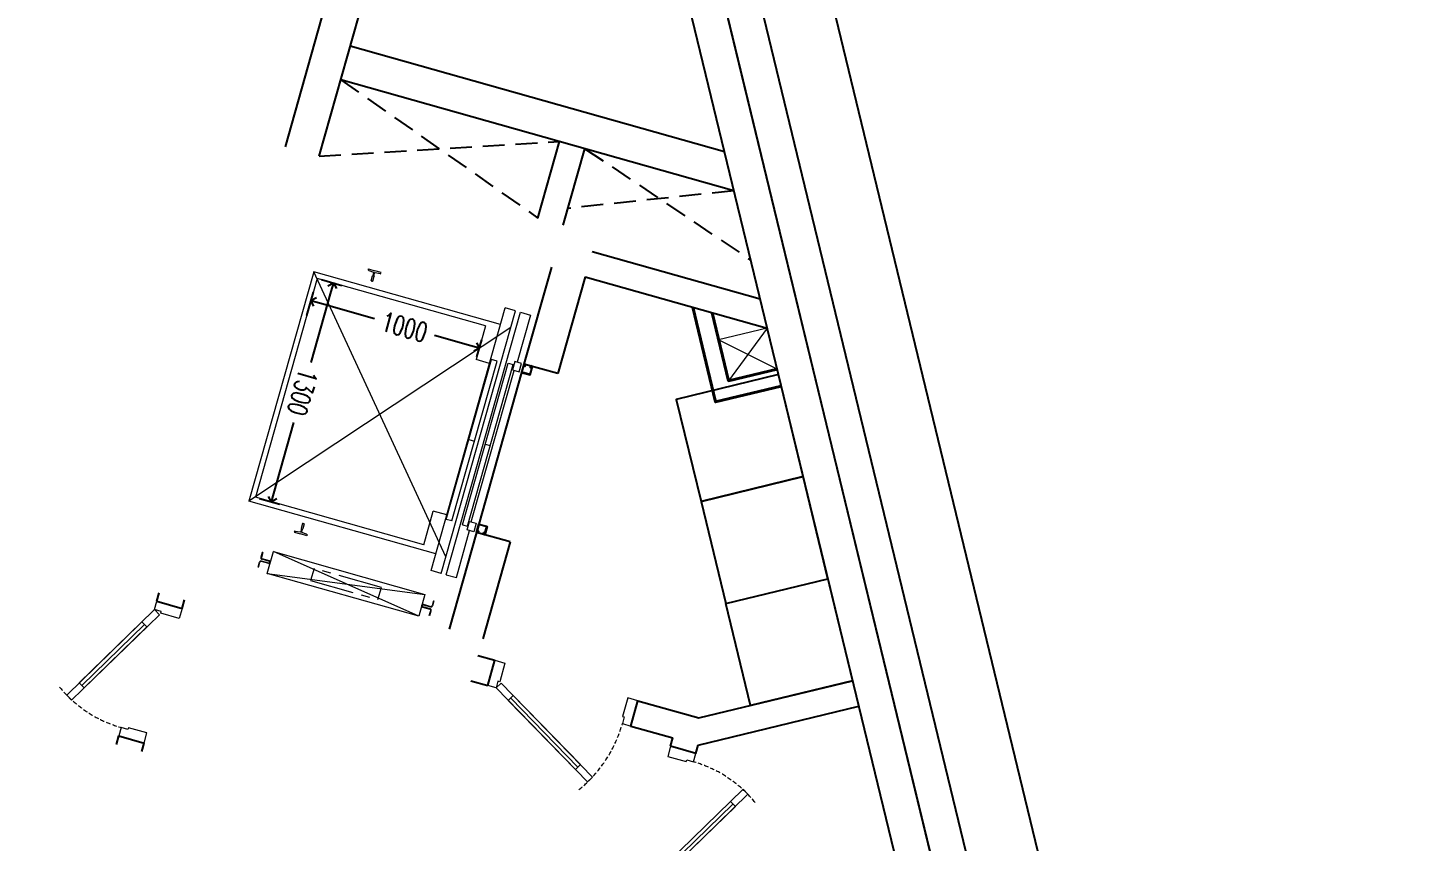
# Model space of a CAD drawing. Header units: millimetres. Extents: x -361675616 to 361246347, y -284141842 to 284396604.
# Drawn here: x -34347 to -26478, y 140500 to 145153 of the extents above; entities that cross this region are included whole.
import ezdxf

# ---------------------------------------------------------------- set-up
doc = ezdxf.new("R2010")
doc.units = ezdxf.units.MM
doc.header["$LTSCALE"] = 100
doc.header["$MEASUREMENT"] = 0
for name, pattern in [('HIDDEN', [0.375, 0.25, -0.125]), ('Xref_ST_MBDV Cot vach 30.7.2022$0$HIDDEN', [0.375, 0.25, -0.125]), ('Xref_ST_MBDV Cot vach 30.7.2022$0$ST_MBDV Cot vach 220803$0$HIDDEN', [0.375, 0.25, -0.125]), ('Xref_ST_MBDV Cot vach 30.7.2022$0$ST_MBDV Cot vach 220803$0$PHANTOMX2', [5, 2.5, -0.5, 0.5, -0.5, 0.5, -0.5])]:
    doc.linetypes.add(name, pattern=pattern)
for name, color, linetype in [('220403_HDN_Penthouse Plan$0$A-_FURN----_E-_N', 251, 'Continuous'), ('A-ANNO-ROOM', 50, 'Continuous'), ('A-CORE-OTLN', 160, 'Continuous'), ('dien tich thong thuy', 3, 'Continuous'), ('KT-Net manh', 139, 'Continuous'), ('KT-Tuong', 1, 'Continuous'), ('Xref_NT1+NT2_MBDV Cot vach_220729$0$ccu12-Thay', 7, 'Continuous'), ('Xref_ST_MBDV Cot vach 30.7.2022$0$KT-Khuat', 9, 'Xref_ST_MBDV Cot vach 30.7.2022$0$HIDDEN'), ('Xref_ST_MBDV Cot vach 30.7.2022$0$ST_MBDV Cot vach 220803$0$KT-Net manh', 139, 'Continuous')]:
    doc.layers.add(name, color=color, linetype=linetype)
for name, color, linetype, lineweight in [('CUA', 37, 'Continuous', 13), ('KT-lomo nuoc', 3, 'HIDDEN', 5), ('KT-Net cat', 1, 'Continuous', 40), ('Xref_ST_MBDV Cot vach 30.7.2022$0$ST_MBDV Cot vach 220803$0$KT-Noi that', 36, 'Continuous', 9)]:
    doc.layers.add(name, color=color, linetype=linetype, lineweight=lineweight)
doc.styles.add('220126_HDN_HBA typical plan$0$211210_HDN_HBA_TYPICAL PLAN CORE OPT 1$0$HBA-Text', font='GOTHIC.TTF')
doc.styles.add('Xref_ST_MBDV Cot vach 30.7.2022$0$ST_MBDV Cot vach 220803$0$DIM', font='vnsimli.shx', dxfattribs={"width": 0.7})
doc.dimstyles.new('Xref_ST_MBDV Cot vach 30.7.2022$0$ST_MBDV Cot vach 220803$0$CCU 1-100 A1', dxfattribs={"dimscale": 100, "dimtxt": 2.2, "dimasz": 1, "dimexe": 1, "dimexo": 0, "dimgap": 1, "dimtad": 1, "dimdec": 0, "dimdsep": 46, "dimtxsty": 'Xref_ST_MBDV Cot vach 30.7.2022$0$ST_MBDV Cot vach 220803$0$DIM', "dimblk1": 'Xref_ST_MBDV Cot vach 30.7.2022$0$ST_MBDV Cot vach 220803$0$_ARCHTICK', "dimblk2": 'Xref_ST_MBDV Cot vach 30.7.2022$0$ST_MBDV Cot vach 220803$0$_ARCHTICK', "dimsah": 1, "dimcen": 0, "dimdle": 1, "dimclrd": 256, "dimclre": 256, "dimclrt": 31, "dimadec": 0, "dimazin": 0, "dimtfac": 1, "dimtdec": 0, "dimtix": 1, "dimtmove": 2, "dimatfit": 3, "dimldrblk": 'Xref_ST_MBDV Cot vach 30.7.2022$0$ST_MBDV Cot vach 220803$0$_ARCHTICK', "dimfxl": 8, "dimtolj": 1, "dimarcsym": 0})

# ---------------------------------------------------------------- blocks, each defined once
blk = doc.blocks.new('*U184')
blk.add_line((-146.6, 32.7), (-622.9, 307.7))
for points in [[(-50, 0), (-699.5, 375), (-719.5, 340.4), (-70, -34.6)], [(-136.6, 50), (-156.6, 15.4), (-632.9, 290.4), (-612.9, 325)], [(-850, -150), (-790, -150), (-790, -40), (-800, -40), (-800, 0), (-850, 0)], [(0, -150), (-60, -150), (-60, -40), (-50, -40), (-50, 0), (0, 0)]]:
    blk.add_lwpolyline(points, close=True)
at = {"linetype": 'HIDDEN'}
blk.add_arc((-50, 0), 750, 144.95047, 180, dxfattribs=at)
blk = doc.blocks.new('*U177')
blk.add_line((-146.6, 32.7), (-579.6, 282.7))
for points in [[(-50, 0), (-656.2, 350), (-676.2, 315.4), (-70, -34.6)], [(-136.6, 50), (-156.6, 15.4), (-589.6, 265.4), (-569.6, 300)], [(-800, -150), (-740, -150), (-740, -40), (-750, -40), (-750, 0), (-800, 0)], [(0, -150), (-60, -150), (-60, -40), (-50, -40), (-50, 0), (0, 0)]]:
    blk.add_lwpolyline(points, close=True)
at = {"linetype": 'HIDDEN'}
blk.add_arc((-50, 0), 700, 144.95047, 180, dxfattribs=at)
blk = doc.blocks.new('*U183')
blk.add_line((146.6, -32.7), (579.6, -282.7))
for points in [[(0, 150), (60, 150), (60, 40), (50, 40), (50, 0), (0, 0)], [(800, 150), (740, 150), (740, 40), (750, 40), (750, 0), (800, 0)], [(50, 0), (656.2, -350), (676.2, -315.4), (70, 34.6)], [(136.6, -50), (156.6, -15.4), (589.6, -265.4), (569.6, -300)]]:
    blk.add_lwpolyline(points, close=True)
at = {"linetype": 'HIDDEN'}
blk.add_arc((50, 0), 700, 324.95047, 0, dxfattribs=at)
blk = doc.blocks.new('Xref_ST_MBDV Cot vach 30.7.2022$0$ST_MBDV Cot vach 220803$0$_Open90')
at = {"color": 0, "linetype": 'ByBlock', "lineweight": -2}
for p, q in [((0, 0), (-1, 0)), ((-0.5, 0.5), (0, 0)), ((0, 0), (-0.5, -0.5))]:
    blk.add_line(p, q, dxfattribs=at)
blk = doc.blocks.new('*D91')
at = {"layer": 'Defpoints', "color": 5, "transparency": 16777216}
for p, q in [((608.5, 1180), (506.9, 1180)), ((556.9, 1130), (556.9, 913.3)), ((556.9, 230), (556.9, 556.7)), ((645.5, 180), (506.9, 180))]:
    blk.add_line(p, q, dxfattribs=at)
at = {"layer": 'Defpoints', "color": 0, "transparency": 16777216}
for p in [(556.9, 1180), (608.5, 1180, 0), (645.5, 180, 0)]:
    blk.add_point(p, dxfattribs=at)
at = {"layer": 'Defpoints', "color": 5, "transparency": 16777216, "xscale": 50, "yscale": 50, "zscale": 50}
for p, rotation in [((556.9, 1180), 90), ((556.9, 180), 270)]:
    blk.add_blockref('Xref_ST_MBDV Cot vach 30.7.2022$0$ST_MBDV Cot vach 220803$0$_Open90', p, dxfattribs=dict(at, rotation=rotation))
at = {"layer": 'Defpoints', "color": 5, "transparency": 16777216, "insert": (556.9, 735), "char_height": 110, "attachment_point": 5, "rotation": 90, "style": 'Xref_ST_MBDV Cot vach 30.7.2022$0$ST_MBDV Cot vach 220803$0$DIM'}
blk.add_mtext('\\A1;1000', dxfattribs=at)
blk = doc.blocks.new('Xref_ST_MBDV Cot vach 30.7.2022$0$ST_MBDV Cot vach 220803$0$_ARCHTICK')
at = {"color": 0, "linetype": 'ByBlock', "const_width": 0.15}
blk.add_lwpolyline([(-0.5, -0.5), (0.5, 0.5)], dxfattribs=at)
blk = doc.blocks.new('*D92')
at = {"layer": 'Defpoints', "color": 5, "transparency": 16777216}
for p, q in [((425, 204.6), (425, 325.7)), ((1725, 204.6), (1725, 325.7)), ((475, 275.7), (896.7, 275.7)), ((1675, 275.7), (1253.3, 275.7))]:
    blk.add_line(p, q, dxfattribs=at)
at = {"layer": 'Defpoints', "color": 0, "transparency": 16777216}
for p in [(1725, 275.7), (425, 204.6, 0), (1725, 204.6, 0)]:
    blk.add_point(p, dxfattribs=at)
at = {"layer": 'Defpoints', "color": 5, "transparency": 16777216, "xscale": 50, "yscale": 50, "zscale": 50, "rotation": 180}
blk.add_blockref('Xref_ST_MBDV Cot vach 30.7.2022$0$ST_MBDV Cot vach 220803$0$_Open90', (425, 275.7), dxfattribs=at)
at = {"layer": 'Defpoints', "color": 5, "transparency": 16777216, "xscale": 50, "yscale": 50, "zscale": 50}
blk.add_blockref('Xref_ST_MBDV Cot vach 30.7.2022$0$ST_MBDV Cot vach 220803$0$_Open90', (1725, 275.7), dxfattribs=at)
at = {"layer": 'Defpoints', "color": 5, "transparency": 16777216, "insert": (1075, 275.7), "char_height": 110, "attachment_point": 5, "style": 'Xref_ST_MBDV Cot vach 30.7.2022$0$ST_MBDV Cot vach 220803$0$DIM'}
blk.add_mtext('\\A1;1300', dxfattribs=at)
blk = doc.blocks.new('A$C418F5BC8')
at = {"layer": 'A-ANNO-ROOM', "insert": (648.1, 1090.8), "char_height": 600, "attachment_point": 2, "rotation": 50.44883, "style": '220126_HDN_HBA typical plan$0$211210_HDN_HBA_TYPICAL PLAN CORE OPT 1$0$HBA-Text'}
blk.add_mtext_dynamic_manual_height_columns('SL-S', width=722857412.874, gutter_width=9765.6, heights=[0], dxfattribs=at)
blk = doc.blocks.new('A$C2A6C5140')
at = {"layer": 'A-ANNO-ROOM', "insert": (731.4, 1190, 0), "char_height": 600, "attachment_point": 2, "rotation": 50.44883, "style": '220126_HDN_HBA typical plan$0$211210_HDN_HBA_TYPICAL PLAN CORE OPT 1$0$HBA-Text'}
blk.add_mtext_dynamic_manual_height_columns('2-BR', width=722857412.874, gutter_width=9765.6, heights=[0], dxfattribs=at)
blk = doc.blocks.new('A$C5388591E')
at = {"layer": 'A-ANNO-ROOM', "insert": (894.3, 842.2, 0), "char_height": 600, "attachment_point": 2, "rotation": 1.40647, "style": '220126_HDN_HBA typical plan$0$211210_HDN_HBA_TYPICAL PLAN CORE OPT 1$0$HBA-Text'}
blk.add_mtext_dynamic_manual_height_columns('3-BR', width=722857412.874, gutter_width=9765.6, heights=[0], dxfattribs=at)
blk = doc.blocks.new('A$C21AF0CCA')
at = {"layer": 'A-ANNO-ROOM', "insert": (1197.6, 814.7), "char_height": 600, "attachment_point": 2, "rotation": 0.10543, "style": '220126_HDN_HBA typical plan$0$211210_HDN_HBA_TYPICAL PLAN CORE OPT 1$0$HBA-Text'}
blk.add_mtext_dynamic_manual_height_columns('1-BR+', width=722857412.874, gutter_width=9765.6, heights=[0], dxfattribs=at)
blk = doc.blocks.new('*U366')
at = {"layer": 'KT-lomo nuoc', "ltscale": 500}
for p, q in [((-284.7, 13.5), (11.4, 239.7)), ((-273.3, 253.2), (0, 0))]:
    blk.add_line(p, q, dxfattribs=at)
blk.add_lwpolyline([(-284.7, 13.5), (-273.3, 253.2), (11.4, 239.7), (0, 0)], close=True, dxfattribs=at)
blk = doc.blocks.new('CTN TB 33-35')
at = {"layer": 'KT-Net cat', "elevation": 0}
for points in [[(-7721.9, -8933.1), (-8096.1, -9023.7), (-8227.2, -8482.5)], [(-7745.4, -8835.9), (-8022.4, -8903), (-8116.7, -8513.7)]]:
    blk.add_lwpolyline(points, dxfattribs=at)
at = {"layer": 'KT-lomo nuoc', "linetype": 'HIDDEN', "xscale": -0.9999999999999997, "rotation": 10.8976534755902}
blk.add_blockref('*U366', (-8022.4, -8903, 0), dxfattribs=at)
blk = doc.blocks.new('Xref_ST_MBDV Cot vach 30.7.2022$0$ST_MBDV Cot vach 220803$0$THANG MAY RAC 500KG')
at = {"layer": 'Xref_ST_MBDV Cot vach 30.7.2022$0$ST_MBDV Cot vach 220803$0$KT-Net manh'}
blk.add_line((575, 1450), (1575, 1450), dxfattribs=at)
at = {"layer": 'Xref_ST_MBDV Cot vach 30.7.2022$0$ST_MBDV Cot vach 220803$0$KT-Net manh', "linetype": 'Continuous', "ltscale": 2}
blk.add_line((575, 1450), (1575, 1450), dxfattribs=at)
at = {"layer": 'Xref_ST_MBDV Cot vach 30.7.2022$0$ST_MBDV Cot vach 220803$0$KT-Net manh', "ltscale": 2}
for points in [[(575, 1460), (575, 1450), (625, 1450), (625, 1500), (575, 1500), (575, 1490), (585, 1490), (585, 1491.6), (576.6, 1491.6), (576.6, 1498.4), (623.4, 1498.4), (623.4, 1451.6), (576.6, 1451.6), (576.6, 1458.4), (585, 1458.4), (585, 1460)], [(1575, 1460), (1575, 1450), (1525, 1450), (1525, 1500), (1575, 1500), (1575, 1490), (1565, 1490), (1565, 1491.6), (1573.4, 1491.6), (1573.4, 1498.4), (1526.6, 1498.4), (1526.6, 1451.6), (1573.4, 1451.6), (1573.4, 1458.4), (1565, 1458.4), (1565, 1460)]]:
    blk.add_lwpolyline(points, close=True, dxfattribs=at)
at = {"layer": 'Xref_ST_MBDV Cot vach 30.7.2022$0$ST_MBDV Cot vach 220803$0$KT-Noi that', "linetype": 'Continuous', "ltscale": 2}
for p, q in [((295, 1410, 0), (575, 1410, 0)), ((295, 1350, 0), (295, 1410, 0)), ((1855, 1350, 0), (295, 1350, 0)), ((1555, 1391.3, 0), (595, 1391.3, 0)), ((595, 1361, 0), (595, 1391.3, 0)), ((1555, 1361, 0), (595, 1361, 0)), ((1525, 1405, 0), (625, 1405, 0)), ((1075, 1361, 0), (1075, 1391.3, 0)), ((1555, 1361, 0), (1555, 1391.3, 0)), ((1855, 1410, 0), (1575, 1410, 0)), ((1855, 1350, 0), (1855, 1410, 0)), ((1855, 1320, 0), (295, 1320, 0)), ((295, 1320, 0), (295, 1260, 0)), ((1855, 1260, 0), (295, 1260, 0)), ((394, 1260, 0), (394, 150, 0)), ((1550, 1298, 0), (600, 1298, 0)), ((600, 1298, 0), (600, 1264, 0)), ((1550, 1264, 0), (600, 1264, 0)), ((625, 1260, 0), (625, 1180, 0)), ((1075, 1264, 0), (1075, 1298, 0)), ((1525, 1260, 0), (1525, 1180, 0)), ((1550, 1298, 0), (1550, 1264, 0)), ((1756, 1260, 0), (1756, 150, 0)), ((1855, 1320, 0), (1855, 1260, 0)), ((425, 1180, 0), (425, 180, 0)), ((425, 1180, 0), (625, 1180, 0)), ((1725, 1180, 0), (1525, 1180, 0)), ((1725, 1180, 0), (1725, 180, 0)), ((425, 180, 0), (1725, 180, 0)), ((394, 150, 0), (1756, 150, 0))]:
    blk.add_line(p, q, dxfattribs=at)
at = {"layer": 'Xref_ST_MBDV Cot vach 30.7.2022$0$ST_MBDV Cot vach 220803$0$KT-Noi that', "linetype": 'Xref_ST_MBDV Cot vach 30.7.2022$0$ST_MBDV Cot vach 220803$0$HIDDEN', "ltscale": 500}
for p, q in [((394, 1320, 0), (1756, 150, 0)), ((1756, 1320, 0), (394, 150, 0)), ((2126.2, 363.2), (1996.2, 1263.2)), ((2126.2, 1263.2), (1996.2, 363.2))]:
    blk.add_line(p, q, dxfattribs=at)
at = {"layer": 'Xref_ST_MBDV Cot vach 30.7.2022$0$ST_MBDV Cot vach 220803$0$KT-Noi that', "linetype": 'Continuous'}
for p, q in [((2017.7, 1323.2), (2046.8, 1323.2)), ((2017.7, 1320), (2046.8, 1320)), ((2053, 1269.4), (2053, 1313.8)), ((2056.2, 1269.4), (2056.2, 1313.8)), ((2063.2, 1266.4), (2059.2, 1266.4)), ((2063.2, 1263.2), (2059.2, 1263.2)), ((2066.2, 1269.4), (2066.2, 1313.8)), ((2069.4, 1269.4), (2069.4, 1313.8)), ((2104.7, 1323.2), (2075.6, 1323.2)), ((2104.7, 1320), (2075.6, 1320)), ((298, 522.5, 0), (293, 522.5, 0)), ((293, 522.5, 0), (293, 485, 0)), ((293, 447.5, 0), (293, 485, 0)), ((301, 519.5, 0), (304.1, 490.1, 0)), ((301, 450.5, 0), (304.1, 479.9, 0)), ((320.9, 487.1, 0), (307.1, 487.1, 0)), ((320.9, 482.9, 0), (307.1, 482.9, 0)), ((354, 490, 0), (325, 490, 0)), ((354, 480, 0), (325, 480, 0)), ((355, 489, 0), (355, 485, 0)), ((355, 481, 0), (355, 485, 0)), ((1795, 489, 0), (1795, 485, 0)), ((1795, 481, 0), (1795, 485, 0)), ((1796, 490, 0), (1825, 490, 0)), ((1796, 480, 0), (1825, 480, 0)), ((1829.1, 487.1, 0), (1842.9, 487.1, 0)), ((1829.1, 482.9, 0), (1842.9, 482.9, 0)), ((1849, 519.5, 0), (1845.9, 490.1, 0)), ((1849, 450.5, 0), (1845.9, 479.9, 0)), ((1852, 522.5, 0), (1857, 522.5, 0)), ((1857, 522.5, 0), (1857, 485, 0)), ((1857, 447.5, 0), (1857, 485, 0)), ((298, 447.5, 0), (293, 447.5, 0)), ((1852, 447.5, 0), (1857, 447.5, 0)), ((2053, 357), (2053, 312.6)), ((2056.2, 357), (2056.2, 312.6)), ((2063.2, 363.2), (2059.2, 363.2)), ((2063.2, 360), (2059.2, 360)), ((2066.2, 357), (2066.2, 312.6)), ((2069.4, 357), (2069.4, 312.6)), ((2017.7, 306.4), (2046.8, 306.4)), ((2017.7, 306.4), (2017.7, 303.2)), ((2017.7, 303.2), (2046.8, 303.2)), ((2104.7, 306.4), (2075.6, 306.4)), ((2104.7, 303.2), (2075.6, 303.2)), ((2104.7, 306.4), (2104.7, 303.2))]:
    blk.add_line(p, q, dxfattribs=at)
at = {"layer": 'Xref_ST_MBDV Cot vach 30.7.2022$0$ST_MBDV Cot vach 220803$0$KT-Noi that', "linetype": 'Continuous', "ltscale": 2, "elevation": 0}
for points in [[(575, 1435), (575, 1395), (625, 1395), (625, 1435)], [(1575, 1435), (1575, 1395), (1525, 1395), (1525, 1435)]]:
    blk.add_lwpolyline(points, close=True, dxfattribs=at)
at = {"layer": 'Xref_ST_MBDV Cot vach 30.7.2022$0$ST_MBDV Cot vach 220803$0$KT-Noi that', "linetype": 'Continuous', "ltscale": 2}
blk.add_lwpolyline([(2126.2, 363.2), (1996.2, 363.2), (1996.2, 1263.2), (2126.2, 1263.2)], close=True, dxfattribs=at)
at = {"layer": 'Xref_ST_MBDV Cot vach 30.7.2022$0$ST_MBDV Cot vach 220803$0$KT-Noi that', "linetype": 'Xref_ST_MBDV Cot vach 30.7.2022$0$ST_MBDV Cot vach 220803$0$PHANTOMX2'}
blk.add_lwpolyline([(2097.2, 613.2), (2097.2, 1013.2), (2025.2, 1013.2), (2025.2, 613.2)], close=True, dxfattribs=at)
at = {"layer": 'Xref_ST_MBDV Cot vach 30.7.2022$0$ST_MBDV Cot vach 220803$0$KT-Noi that', "linetype": 'Continuous'}
for centre, radius, start, end in [((2046.8, 1313.8), 9.4, 0, 90), ((2046.8, 1313.8), 6.2, 0, 90), ((2059.2, 1269.4), 6.2, 180, 270), ((2059.2, 1269.4), 3, 180, 270), ((2063.2, 1269.4), 6.2, 270, 0), ((2063.2, 1269.4), 3, 270, 0), ((2075.6, 1313.8), 9.4, 90, 180), ((2075.6, 1313.8), 6.2, 90, 180), ((298, 519.5, 0), 3, 0, 90), ((307.1, 490.1, 0), 3, 180, 270), ((307.1, 479.9, 0), 3, 90, 180), ((320.3, 492.3, 0), 5.25, 276.68272, 334.33028), ((320.3, 477.7, 0), 5.25, 25.66972, 83.31728), ((354, 489, 0), 1, 0, 90), ((354, 481, 0), 1, 270, 0), ((1796, 489, 0), 1, 90, 180), ((1796, 481, 0), 1, 180, 270), ((1829.7, 492.3, 0), 5.25, 205.66972, 263.31728), ((1829.7, 477.7, 0), 5.25, 96.68272, 154.33028), ((1842.9, 490.1, 0), 3, 270, 0), ((1842.9, 479.9, 0), 3, 0, 90), ((1852, 519.5, 0), 3, 90, 180), ((298, 450.5, 0), 3, 270, 0), ((1852, 450.5, 0), 3, 180, 270), ((2059.2, 357), 6.2, 90, 180), ((2059.2, 357), 3, 90, 180), ((2063.2, 357), 6.2, 0, 90), ((2063.2, 357), 3, 0, 90), ((2046.8, 312.6), 9.4, 270, 0), ((2046.8, 312.6), 6.2, 270, 0), ((2075.6, 312.6), 9.4, 180, 270), ((2075.6, 312.6), 6.2, 180, 270)]:
    blk.add_arc(centre, radius, start, end, dxfattribs=at)
at = {"layer": 'Defpoints', "color": 5}
for base, p1, p2, angle, picture, middle in [((556.9, 1180), (645.5, 180, 0), (608.5, 1180, 0), 90, '*D91', (556.9, 735)), ((1725, 275.7), (425, 204.6, 0), (1725, 204.6, 0), 180, '*D92', (1075, 275.7))]:
    dim = blk.add_linear_dim(base=base, p1=p1, p2=p2, angle=angle, dimstyle='Xref_ST_MBDV Cot vach 30.7.2022$0$ST_MBDV Cot vach 220803$0$CCU 1-100 A1', override={"dimscale": 50, "dimblk1": 'Xref_ST_MBDV Cot vach 30.7.2022$0$ST_MBDV Cot vach 220803$0$_Open90', "dimblk2": 'Xref_ST_MBDV Cot vach 30.7.2022$0$ST_MBDV Cot vach 220803$0$_Open90', "dimclrd": 5, "dimclre": 5, "dimclrt": 5, "dimlwd": 65535, "dimlwe": 65535}, dxfattribs=at)
    dim.commit()
    dim.dimension.update_dxf_attribs({"geometry": picture, "text_midpoint": middle, "dimtype": 128})
blk = doc.blocks.new('A$C300D0CFC')
at = {"layer": '220403_HDN_Penthouse Plan$0$A-_FURN----_E-_N', "extrusion": (-1.55201e-05, -8.32839e-06, 1), "elevation": 0.2}
for points in [[(-1712.5, -23825.1), (-1129.3, -23683.9), (-1270.5, -23100.7), (-1853.7, -23241.9)], [(-1571.3, -24408.2), (-988.1, -24267), (-1129.3, -23683.9), (-1712.5, -23825.1)], [(-846.9, -24850.1), (-1430.1, -24991.4), (-1571.3, -24408.2), (-988.1, -24267)]]:
    blk.add_lwpolyline(points, close=True, dxfattribs=at)
at = {"layer": 'A-CORE-OTLN'}
for p, q in [((-2533.7, -17034.3, 0), (737.8, -30544.7, 0)), ((-2646.3, -17419.3, 0), (339.9, -29751.4, 0))]:
    blk.add_line(p, q, dxfattribs=at)
at = {"layer": 'KT-Tuong'}
for p, q in [((-4087.6, -21797.7, 0), (-3386.5, -19316.6)), ((-3895.2, -21852.1, 0), (-3194.1, -19371)), ((-1579.1, -21826.4, 0), (-3717.1, -21222.3, 0)), ((-1525.1, -22049.5, 0), (-3771.5, -21414.8, 0)), ((-2644.2, -22205.6, 0), (-2520.6, -21768.2)), ((-2499.8, -22246.4, 0), (-2376.2, -21809)), ((-2334.5, -22397, 0), (-1375.3, -22668.1, 0)), ((-2567.8, -22487, 0), (-2724.2, -23040.3, 0)), ((-2375.3, -22541.4, 0), (-2531.7, -23094.7, 0)), ((-2375.3, -22541.4, 0), (-1334.8, -22835.4, 0)), ((-2531.7, -23094.7, 0), (-2724.2, -23040.3, 0)), ((-2996.1, -24002.6, 0), (-3152.4, -24556, 0)), ((-2803.6, -24057, 0), (-2996.1, -24002.6, 0)), ((-2803.6, -24057, 0), (-2960, -24610.4, 0)), ((-4821.8, -24396), (-4808.2, -24347.9)), ((-4677.5, -24436.8), (-4663.9, -24388.7)), ((-4821.8, -24396), (-4677.5, -24436.8)), ((-2987.2, -24706.6, 0), (-2890.9, -24733.8, 0)), ((-2931.7, -24878.1, 0), (-2890.9, -24733.8, 0)), ((-3027.9, -24850.9, 0), (-2931.7, -24878.1, 0)), ((-1725.9, -25063), (-846.9, -24850.1)), ((-2113.7, -25109.3, 0), (-2073, -24964.9, 0)), ((-2073, -24964.9, 0), (-1725.9, -25063)), ((-1728.8, -25218), (-811.6, -24995.9)), ((-5053, -25214), (-5039.4, -25165.8)), ((-5039.4, -25165.8), (-4895, -25206.6)), ((-2113.7, -25109.3, 0), (-1873.2, -25177.2)), ((-1886.8, -25225.4), (-1873.2, -25177.2)), ((-4908.6, -25254.8), (-4895, -25206.6)), ((-1742.4, -25266.1), (-1886.8, -25225.4)), ((-1742.4, -25266.1), (-1728.8, -25218))]:
    blk.add_line(p, q, dxfattribs=at)
at = {"layer": 'Xref_ST_MBDV Cot vach 30.7.2022$0$KT-Khuat', "linetype": 'Xref_ST_MBDV Cot vach 30.7.2022$0$HIDDEN', "ltscale": 5}
for p, q in [((-3771.5, -21414.8, 0), (-2644.2, -22205.6, 0)), ((-3895.2, -21852.1, 0), (-2520.6, -21768.2)), ((-2376.2, -21809), (-1429.3, -22445)), ((-1525.1, -22049.5, 0), (-2472.6, -22150.2))]:
    blk.add_line(p, q, dxfattribs=at)
at = {"layer": 'CUA', "extrusion": (-5.16527e-05, 1.45956e-05, 1)}
for name, p, rotation in [('*U177', (-4821.8, -24396, -0.1), 74.2212204308315), ('*U183', (-1960, -26036, -0.3), 74.22122043083154)]:
    blk.add_blockref(name, p, dxfattribs=dict(at, rotation=rotation))
at = {"layer": 'CUA', "extrusion": (-1.45956e-05, -5.16527e-05, 1), "rotation": 164.2212203876361}
blk.add_blockref('*U184', (-2931.7, -24878.1, 1.3), dxfattribs=at)
at = {"layer": 'Xref_ST_MBDV Cot vach 30.7.2022$0$ST_MBDV Cot vach 220803$0$KT-Noi that', "extrusion": (3.46031e-09, -9.66529e-09, 1), "rotation": 254.221310481369}
blk.add_blockref('Xref_ST_MBDV Cot vach 30.7.2022$0$ST_MBDV Cot vach 220803$0$THANG MAY RAC 500KG', (-3963.2, -22092.7, 0), dxfattribs=at)

msp = doc.modelspace()

# ---------------------------------------------------------------- linework, layer by layer
at = {"layer": 'Xref_NT1+NT2_MBDV Cot vach_220729$0$ccu12-Thay'}
for p, q in [((-26855.1, 133348.3), (-32343.2, 156013, 0)), ((-27260.5, 133323), (-32727.9, 155902, 0))]:
    msp.add_line(p, q, dxfattribs=at)
at = {"layer": 'Xref_NT1+NT2_MBDV Cot vach_220729$0$ccu12-Thay', "elevation": 0}
msp.add_lwpolyline([(-41014.8, 85871.8), (-27947.3, 132116.7, 0.024688), (-27655.3, 133393.1, 0.086894), (-27653.5, 134120), (-28143.8, 136121), (-32861.9, 155605.6, 0.771545), (-41527.2, 155769.7), (-55361.5, 106818)], format="xyb", dxfattribs=at)

# ---------------------------------------------------------------- block references
msp.add_blockref('CTN TB 33-35', (-22318.5, 152036.7))
at = {"layer": 'A-ANNO-ROOM'}
for p in [(-189530.7, 172460.4, 0), (-190889.2, 167537.1, 0), (-200792.6, 136225.8, 0)]:
    msp.add_blockref('A$C21AF0CCA', p, dxfattribs=at)
at = {"layer": 'dien tich thong thuy'}
for name, p in [('A$C418F5BC8', (-193627.8, 162535.8, 0)), ('A$C418F5BC8', (-196423.1, 158761.1, 0)), ('A$C2A6C5140', (-184324.1, 156728, 0)), ('A$C418F5BC8', (-197159, 154394.3, 0)), ('A$C418F5BC8', (-196884, 150046.2, 0)), ('A$C2A6C5140', (-186961.9, 149139.9, 0)), ('A$C418F5BC8', (-198454.1, 145456, 0)), ('A$C418F5BC8', (-199748, 141469.3, 0)), ('A$C2A6C5140', (-189508.6, 140127.3, 0)), ('A$C2A6C5140', (-191916.6, 131438.4, 0)), ('A$C2A6C5140', (-194202.5, 124603.3, 0)), ('A$C2A6C5140', (-196141.2, 116842.5, 0)), ('A$C5388591E', (-189972.9, 179563.6, 0)), ('A$C5388591E', (-206737.7, 115340.5, 0))]:
    msp.add_blockref(name, p, dxfattribs=at)
at = {"layer": 'KT-Net manh'}
msp.add_blockref('A$C300D0CFC', (-28785.7, 166269.5), dxfattribs=at)

doc.saveas('drawing.dxf')
